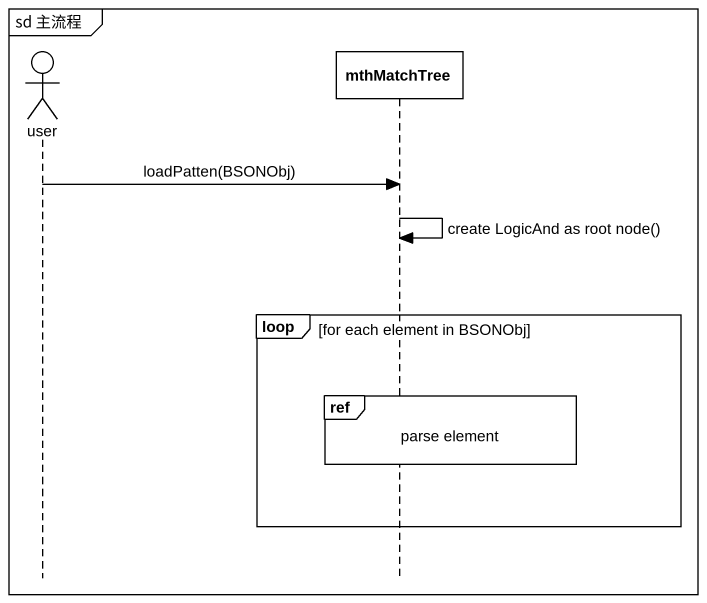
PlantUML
@startuml
mainframe sd 主流程
hide footbox
actor user
participant mthMatchTree

user -> mthMatchTree : loadPatten(BSONObj)
mthMatchTree -> mthMatchTree : create LogicAnd as root node()
loop for each element in BSONObj
  ref over mthMatchTree : parse element
end
@enduml
